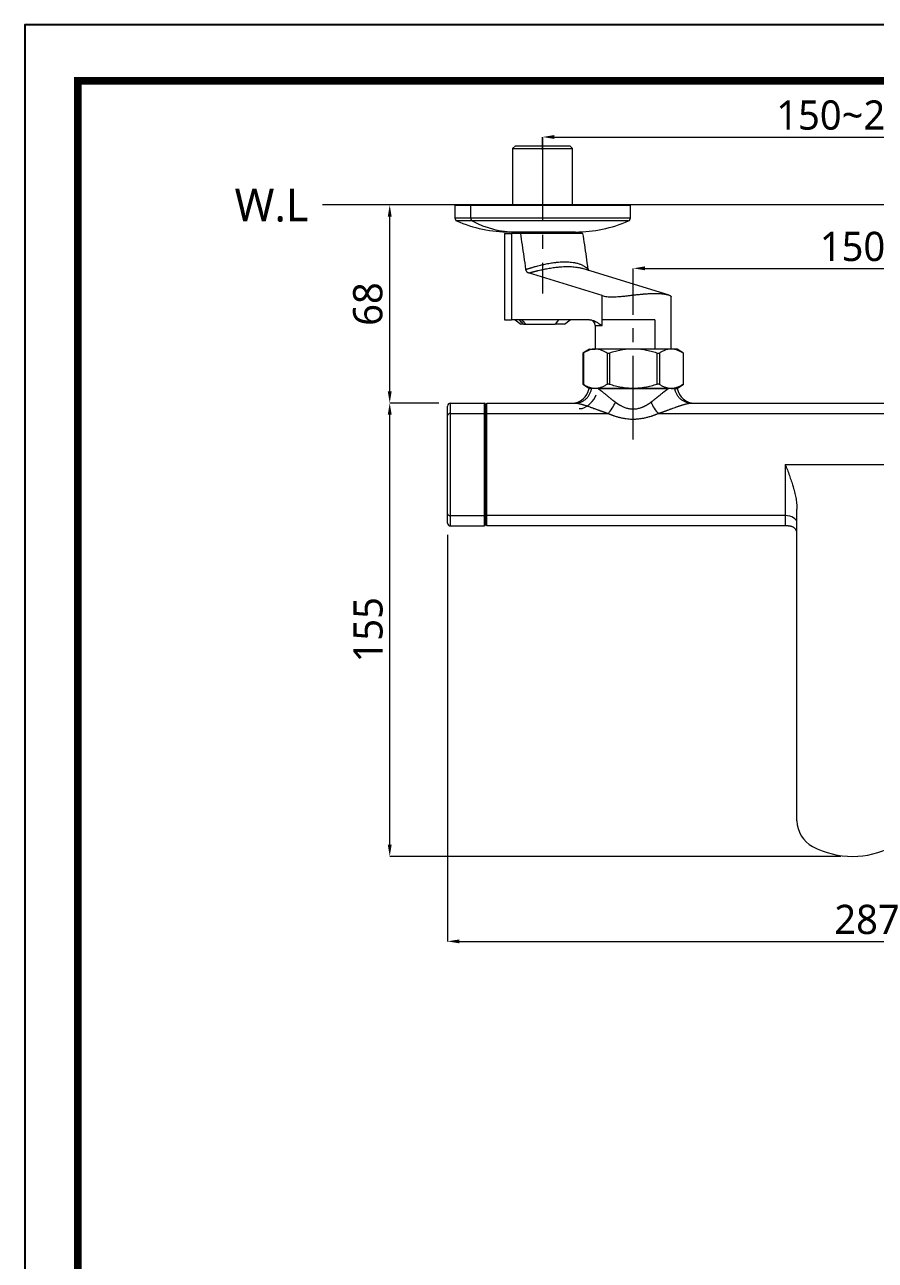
# Model space of a CAD drawing. Extents: x 1155 to 2284, y 0 to 827.
# Drawn here: x 1155.4 to 1446.3, y 404.3 to 826.8 of the extents above; entities that cross this region are included whole.
import ezdxf

# ---------------------------------------------------------------- set-up
doc = ezdxf.new("R2010")
doc.units = 0
doc.header["$LTSCALE"] = 3
doc.header["$MEASUREMENT"] = 0
doc.header["$PDMODE"] = 3
doc.header["$PDSIZE"] = -10
doc.linetypes.add('CENTER2', pattern=[28.575, 19.05, -3.175, 3.175, -3.175])
doc.layers.get('0').update_dxf_attribs({"linetype": 'CONTINUOUS'})
doc.layers.get('DEFPOINTS').update_dxf_attribs({"linetype": 'CONTINUOUS'})
doc.layers.add('1', color=7, linetype='CONTINUOUS')
doc.layers.add('Cneter', color=1, linetype='CENTER2', lineweight=13)
doc.layers.add('치수선', color=7, linetype='CONTINUOUS', lineweight=20)
doc.styles.add('Daelim Dimension', font='NanumGothic.ttf')
doc.dimstyles.new('DEFAULT', dxfattribs={"dimscale": 2, "dimtxt": 2, "dimasz": 2, "dimexe": 0, "dimexo": 2, "dimgap": 1, "dimtad": 1, "dimdec": 1, "dimzin": 9, "dimdsep": 46, "dimtxsty": 'Daelim Dimension', "dimcen": 0.5, "dimclrd": 252, "dimclre": 252, "dimclrt": 3, "dimadec": 1, "dimazin": 0, "dimtfac": 1, "dimtdec": 1, "dimtix": 1, "dimtmove": 0, "dimatfit": 3, "dimfxl": 1, "dimtolj": 1, "dimtzin": 1, "dimlwd": 9, "dimlwe": 9, "dimarcsym": 0})

# ---------------------------------------------------------------- blocks, each defined once
blk = doc.blocks.new('*D7')
at = {"color": 5, "lineweight": 9, "ltscale": 0.5, "transparency": 16777216}
for p, q in [((1299.99, 652.42), (1299.99, 513.38)), ((1586.89, 600.14), (1586.89, 513.38)), ((1303.99, 513.38), (1582.89, 513.38))]:
    blk.add_line(p, q, dxfattribs=at)
at = {"color": 5, "ltscale": 0.5, "transparency": 16777216}
for points in [[(1303.99, 514.04), (1303.99, 512.71), (1299.99, 513.38)], [(1582.89, 514.04), (1582.89, 512.71), (1586.89, 513.38)]]:
    blk.add_solid(points, dxfattribs=at)
at = {"layer": 'DEFPOINTS', "color": 0, "ltscale": 0.5, "transparency": 16777216}
for p in [(1299.99, 656.42), (1586.89, 604.14), (1586.89, 513.38)]:
    blk.add_point(p, dxfattribs=at)
at = {"color": 7, "ltscale": 0.5, "transparency": 16777216, "insert": (1443.44, 520.82), "char_height": 10, "attachment_point": 5, "style": 'Daelim Dimension'}
blk.add_mtext('\\A1;287', dxfattribs=at)
blk = doc.blocks.new('*D8')
at = {"color": 5, "lineweight": 9, "ltscale": 0.5, "transparency": 16777216}
for p, q in [((1296.99, 697.42), (1280.23, 697.42)), ((1280.23, 546.42), (1280.23, 693.42)), ((1434.49, 542.42), (1280.23, 542.42))]:
    blk.add_line(p, q, dxfattribs=at)
at = {"color": 5, "ltscale": 0.5, "transparency": 16777216}
for points in [[(1279.57, 693.42), (1280.9, 693.42), (1280.23, 697.42)], [(1279.57, 546.42), (1280.9, 546.42), (1280.23, 542.42)]]:
    blk.add_solid(points, dxfattribs=at)
at = {"layer": 'DEFPOINTS', "color": 0, "ltscale": 0.5, "transparency": 16777216}
for p in [(1280.23, 697.42), (1300.99, 697.42), (1438.49, 542.42)]:
    blk.add_point(p, dxfattribs=at)
at = {"color": 7, "ltscale": 0.5, "transparency": 16777216, "insert": (1272.85, 619.92), "char_height": 10, "attachment_point": 5, "rotation": 90, "style": 'Daelim Dimension'}
blk.add_mtext('\\A1;155', dxfattribs=at)
blk = doc.blocks.new('*D9')
at = {"color": 5, "lineweight": 9, "ltscale": 0.5, "transparency": 16777216}
for p, q in [((1296.99, 765.18), (1280.23, 765.18)), ((1280.23, 701.42), (1280.23, 761.18)), ((1296.99, 697.42), (1280.23, 697.42))]:
    blk.add_line(p, q, dxfattribs=at)
at = {"color": 5, "ltscale": 0.5, "transparency": 16777216}
for points in [[(1279.57, 761.18), (1280.9, 761.18), (1280.23, 765.18)], [(1279.57, 701.42), (1280.9, 701.42), (1280.23, 697.42)]]:
    blk.add_solid(points, dxfattribs=at)
at = {"layer": 'DEFPOINTS', "color": 0, "ltscale": 0.5, "transparency": 16777216}
for p in [(1280.23, 765.18), (1300.99, 765.18), (1300.99, 697.42)]:
    blk.add_point(p, dxfattribs=at)
at = {"color": 7, "ltscale": 0.5, "transparency": 16777216, "insert": (1272.79, 731.3), "char_height": 10, "attachment_point": 5, "rotation": 90, "style": 'Daelim Dimension'}
blk.add_mtext('\\A1;68', dxfattribs=at)
blk = doc.blocks.new('*D10')
at = {"color": 5, "lineweight": 9, "ltscale": 0.5, "transparency": 16777216}
for p, q in [((1332.52, 784.07), (1332.52, 788.4)), ((1336.52, 788.4), (1540.46, 788.4)), ((1544.46, 784.13), (1544.46, 788.4))]:
    blk.add_line(p, q, dxfattribs=at)
at = {"color": 5, "ltscale": 0.5, "transparency": 16777216}
for points in [[(1336.52, 789.07), (1336.52, 787.74), (1332.52, 788.4)], [(1540.46, 789.07), (1540.46, 787.74), (1544.46, 788.4)]]:
    blk.add_solid(points, dxfattribs=at)
at = {"layer": 'DEFPOINTS', "color": 0, "ltscale": 0.5, "transparency": 16777216}
for p in [(1544.46, 788.4), (1332.52, 780.07), (1544.46, 780.13)]:
    blk.add_point(p, dxfattribs=at)
at = {"color": 7, "ltscale": 0.5, "transparency": 16777216, "insert": (1438.49, 795.85), "char_height": 10, "attachment_point": 5, "style": 'Daelim Dimension'}
blk.add_mtext('\\A1;150~240', dxfattribs=at)
blk = doc.blocks.new('*D11')
at = {"color": 5, "lineweight": 9, "ltscale": 0.5, "transparency": 16777216}
for p, q in [((1363.49, 727.63), (1363.49, 743.5)), ((1367.49, 743.5), (1509.49, 743.5)), ((1513.49, 727.63), (1513.49, 743.5))]:
    blk.add_line(p, q, dxfattribs=at)
at = {"color": 5, "ltscale": 0.5, "transparency": 16777216}
for points in [[(1367.49, 744.17), (1367.49, 742.84), (1363.49, 743.5)], [(1509.49, 744.17), (1509.49, 742.84), (1513.49, 743.5)]]:
    blk.add_solid(points, dxfattribs=at)
at = {"layer": 'DEFPOINTS', "color": 0, "ltscale": 0.5, "transparency": 16777216}
for p in [(1513.49, 743.5), (1363.49, 723.63), (1513.49, 723.63)]:
    blk.add_point(p, dxfattribs=at)
at = {"color": 7, "ltscale": 0.5, "transparency": 16777216, "insert": (1438.49, 750.93), "char_height": 10, "attachment_point": 5, "style": 'Daelim Dimension'}
blk.add_mtext('\\A1;150', dxfattribs=at)

msp = doc.modelspace()

# ---------------------------------------------------------------- linework, layer by layer
at = {"ltscale": 0.5}
msp.add_lwpolyline([(1155.42, 0), (2283.82, 0), (2283.82, 826.8), (1155.42, 826.8)], close=True, dxfattribs=at)
at = {"color": 5, "linetype": 'ByBlock', "lineweight": 200, "const_width": 2.6}
msp.add_lwpolyline([(1173.56, 35.4), (2265.56, 35.4), (2265.56, 807.6), (1173.56, 807.6)], close=True, dxfattribs=at)
at = {"layer": '1', "color": 7, "linetype": 'Continuous', "lineweight": 18}
for p, q in [((1323.27, 785.42), (1322.27, 784.42)), ((1322.27, 784.42), (1342.77, 784.42)), ((1322.27, 784.42), (1322.27, 765.02)), ((1323.27, 785.42), (1341.77, 785.42)), ((1342.77, 784.42), (1341.77, 785.42)), ((1342.77, 765.02), (1342.77, 784.42)), ((1307.94, 765.02), (1302.52, 765.02)), ((1302.52, 765.02), (1302.52, 760.67)), ((1362.52, 765.02), (1307.94, 765.02)), ((1362.52, 760.67), (1362.52, 765.02)), ((1319.52, 755.42), (1321.87, 755.42)), ((1319.52, 755.42), (1319.52, 725.92)), ((1323.32, 755.92), (1321.29, 755.92)), ((1325.02, 755.42), (1321.87, 755.42)), ((1322.27, 755.92), (1322.27, 755.42)), ((1343.74, 755.92), (1323.32, 755.92)), ((1346.32, 755.42), (1325.02, 755.42)), ((1342.77, 755.42), (1342.77, 755.92)), ((1352.84, 734.17), (1327.67, 741.91)), ((1375.47, 734.44), (1346.11, 743.47)), ((1376.49, 715.92), (1376.49, 733.91)), ((1319.52, 725.92), (1321.87, 725.92)), ((1348.55, 725.92), (1321.87, 725.92)), ((1323.14, 725.92), (1325.02, 724.42)), ((1325.97, 724.42), (1325.02, 724.42)), ((1325.97, 724.42), (1326.83, 724.42)), ((1326.83, 724.42), (1336.82, 724.42)), ((1340.02, 724.42), (1336.82, 724.42)), ((1340.02, 724.42), (1341.89, 725.92)), ((1350.49, 723.92), (1350.49, 715.92)), ((1348.49, 715.92), (1346.32, 714.45)), ((1346.32, 714.45), (1346.32, 703.89)), ((1348.49, 715.92), (1350.5, 715.92)), ((1363.49, 715.92), (1350.5, 715.92)), ((1376.48, 715.92), (1363.49, 715.92)), ((1378.49, 715.92), (1376.48, 715.92)), ((1380.65, 714.45), (1378.49, 715.92)), ((1380.65, 703.89), (1380.65, 714.45)), ((1346.32, 703.89), (1348.49, 702.42)), ((1349.26, 702.42), (1348.4, 702.42)), ((1350.5, 702.42), (1349.26, 702.42)), ((1363.49, 702.42), (1350.5, 702.42)), ((1351.46, 702.42), (1375.52, 702.42)), ((1376.48, 702.42), (1363.49, 702.42)), ((1376.48, 702.42), (1377.72, 702.42)), ((1377.72, 702.42), (1378.57, 702.42)), ((1378.49, 702.42), (1380.65, 703.89)), ((1300.99, 697.42), (1312.49, 697.42)), ((1313.49, 693.87), (1313.49, 697.42)), ((1313.49, 697.42), (1343.68, 697.42)), ((1383.3, 697.42), (1493.68, 697.42)), ((1299.99, 693.23), (1299.99, 696.42)), ((1299.99, 659.61), (1299.99, 693.23)), ((1312.99, 696.92), (1312.99, 693.55)), ((1313.49, 696.17), (1312.99, 696.17)), ((1312.99, 693.55), (1312.99, 659.29)), ((1313.49, 658.97), (1313.49, 693.87)), ((1345.02, 695.62), (1346.07, 695.62)), ((1299.99, 656.42), (1299.99, 659.61)), ((1312.99, 659.29), (1312.99, 655.92)), ((1419.49, 554.65), (1419.49, 661.18)), ((1300.99, 655.42), (1312.49, 655.42)), ((1312.99, 656.67), (1313.49, 656.67)), ((1313.49, 655.42), (1313.49, 658.97)), ((1415.49, 655.42), (1313.49, 655.42))]:
    msp.add_line(p, q, dxfattribs=at)
at = {"layer": '1', "color": 7, "linetype": 'Continuous', "lineweight": 13}
for p, q in [((1307.94, 760.67), (1307.94, 765.02)), ((1307.94, 760.67), (1302.52, 760.67)), ((1362.52, 760.67), (1307.94, 760.67)), ((1308.43, 759.76), (1303.11, 759.76)), ((1361.92, 759.76), (1308.43, 759.76)), ((1321.87, 755.42), (1321.87, 725.92)), ((1338.39, 755.92), (1338.39, 755.42)), ((1352.84, 725.92), (1352.84, 734.17)), ((1337.89, 725.92), (1336.82, 724.42)), ((1350.49, 723.92), (1352.84, 723.92)), ((1370.94, 725.92), (1352.84, 725.92)), ((1352.84, 723.92), (1352.84, 725.92)), ((1370.94, 725.92), (1370.94, 715.92)), ((1346.46, 714.53), (1346.46, 703.81)), ((1354.54, 714.53), (1354.54, 703.81)), ((1355.41, 714.53), (1355.41, 703.81)), ((1371.57, 714.53), (1371.57, 703.81)), ((1372.44, 714.53), (1372.44, 703.81)), ((1380.52, 714.53), (1380.52, 703.81)), ((1300.99, 693.87), (1300.99, 697.42)), ((1312.49, 697.42), (1312.49, 693.87)), ((1300.99, 693.87), (1312.49, 693.87)), ((1300.99, 658.97), (1300.99, 693.87)), ((1312.49, 693.87), (1312.49, 658.97)), ((1313.49, 693.87), (1354.99, 693.87)), ((1371.99, 693.87), (1504.99, 693.87)), ((1313.49, 676.42), (1312.99, 676.42)), ((1415.49, 676.42), (1415.49, 658.97)), ((1415.49, 676.42), (1461.49, 676.42)), ((1300.99, 655.42), (1300.99, 658.97)), ((1300.99, 658.97), (1312.49, 658.97)), ((1312.49, 658.97), (1312.49, 655.42)), ((1415.49, 658.97), (1313.49, 658.97)), ((1415.49, 658.97), (1415.49, 655.42))]:
    msp.add_line(p, q, dxfattribs=at)
at = {"layer": '1', "color": 7, "linetype": 'Continuous', "lineweight": 18}
for centre, radius, start, end in [((1303.52, 760.67), 1, 180, 246.1686), ((1361.52, 760.67), 1, 293.8314, 0), ((1321.29, 800.92), 45, 246.1686, 270), ((1343.74, 800.92), 45, 270, 293.8314), ((1348.49, 723.92), 2, 0, 90), ((1342.49, 703.42), 6, 270, 350.4059), ((1384.49, 703.42), 6, 189.5941, 270), ((1300.99, 696.42), 1, 90, 180), ((1312.49, 696.92), 0.5, 0, 90), ((1300.99, 656.42), 1, 180, 270), ((1312.49, 655.92), 0.5, 270, 0), ((1429.49, 554.65), 10, 180, 242.1819), ((1438.49, 571.71), 29.29, 242.1819, 297.8181)]:
    msp.add_arc(centre, radius, start, end, dxfattribs=at)
at = {"layer": '1', "color": 7, "linetype": 'Continuous', "lineweight": 13}
for centre, major_axis, ratio, start_param, end_param in [((1308.76, 760.67), (0, 1), 0.819152, 1.570796, 2.725657), ((1323.32, 800.92), (0, -45), 0.819152, 5.867249, 6.283185), ((1354.99, 697.74), (2.79, 5.31), 0.365084, 4.104219, 4.901549), ((1371.99, 697.74), (-2.79, 5.31), 0.365084, 1.381636, 2.178966), ((1300.99, 693.23), (-1, 0), 0.645161, 4.712389, 6.283185), ((1312.49, 693.55), (0.5, 0), 0.645161, 0, 1.570796), ((1300.99, 659.61), (-1, 0), 0.645161, 0, 1.570796), ((1312.49, 659.29), (0.5, 0), 0.645161, 4.712389, 6.283185), ((1415.49, 656.39), (4, 0), 0.645161, 0, 1.570796)]:
    msp.add_ellipse(centre, major_axis=major_axis, ratio=ratio, start_param=start_param, end_param=end_param, dxfattribs=at)
at = {"layer": '1', "color": 7, "linetype": 'Continuous', "lineweight": 18}
msp.add_ellipse((1343.68, 703.42), major_axis=(0, -8.2), ratio=0.943194, start_param=0.31363, end_param=1.1699, dxfattribs=at)
for points, degree in [([(1326.8, 743.16), (1326.6, 744.64), (1326.2, 747.51), (1325.61, 751.59), (1325.22, 754.17), (1325.02, 755.42)], 3), ([(1348.1, 743.16), (1347.9, 744.64), (1347.5, 747.51), (1346.91, 751.59), (1346.51, 754.17), (1346.32, 755.42)], 3), ([(1325.97, 724.42), (1325.81, 724.58), (1325.47, 724.9), (1324.96, 725.4), (1324.61, 725.75), (1324.43, 725.92)], 3), ([(1325.29, 725.92), (1325.47, 725.75), (1325.82, 725.4), (1326.33, 724.9), (1326.67, 724.58), (1326.83, 724.42)], 3), ([(1344.71, 697.53), (1344.39, 697.39)], 1), ([(1382.61, 697.37), (1382.27, 697.53)], 1), ([(1416.09, 655.42), (1415.89, 655.42), (1415.69, 655.42), (1415.49, 655.42)], 3)]:
    msp.add_open_spline(points, degree=degree, dxfattribs=at)
at = {"layer": '1', "color": 7, "linetype": 'Continuous', "lineweight": 13}
for points, knots in [([(1326.8, 743.16), (1326.83, 743.17), (1326.87, 743.19), (1326.95, 743.21), (1327.02, 743.23), (1327.09, 743.25), (1327.16, 743.27), (1327.23, 743.3), (1327.3, 743.32), (1327.37, 743.34), (1327.43, 743.36), (1327.5, 743.38), (1327.57, 743.4), (1327.64, 743.42), (1327.7, 743.44), (1327.77, 743.46), (1327.83, 743.48), (1327.9, 743.5), (1327.96, 743.52), (1328.03, 743.54), (1328.09, 743.56), (1328.15, 743.58), (1328.22, 743.6), (1328.28, 743.62), (1328.34, 743.64), (1328.52, 743.69), (1328.83, 743.78), (1329.25, 743.9), (1329.66, 744.02), (1330.21, 744.17), (1330.91, 744.36), (1331.75, 744.58), (1332.56, 744.77), (1333.67, 745.02), (1335.07, 745.29), (1336.59, 745.51), (1337.9, 745.65), (1339.02, 745.73), (1339.86, 745.74), (1340.67, 745.74), (1341.47, 745.71), (1342.46, 745.61), (1343.27, 745.49), (1343.93, 745.35), (1344.47, 745.22), (1344.98, 745.06), (1345.45, 744.89), (1345.9, 744.71), (1346.31, 744.51), (1346.71, 744.3), (1346.97, 744.13), (1347.12, 744.03), (1347.16, 744), (1347.21, 743.97), (1347.25, 743.93), (1347.3, 743.9), (1347.34, 743.87), (1347.39, 743.83), (1347.43, 743.8), (1347.48, 743.76), (1347.52, 743.73), (1347.56, 743.69), (1347.61, 743.65), (1347.65, 743.62), (1347.69, 743.58), (1347.74, 743.54), (1347.78, 743.5), (1347.82, 743.46), (1347.86, 743.42), (1347.9, 743.38), (1347.94, 743.34), (1347.98, 743.29), (1348.02, 743.25), (1348.06, 743.21), (1348.09, 743.18), (1348.1, 743.16)], [0, 0, 0, 0, 0.002637, 0.005256, 0.007856, 0.010438, 0.013002, 0.015547, 0.018074, 0.020583, 0.023074, 0.025546, 0.028, 0.030436, 0.032853, 0.035253, 0.037634, 0.039997, 0.042342, 0.044668, 0.046977, 0.049267, 0.05154, 0.053794, 0.05603, 0.058247, 0.07391, 0.089154, 0.103981, 0.118393, 0.149723, 0.180105, 0.209555, 0.23809, 0.302484, 0.364794, 0.410198, 0.455232, 0.499981, 0.514553, 0.560086, 0.606017, 0.652438, 0.681335, 0.710733, 0.740651, 0.77111, 0.799562, 0.828987, 0.8594, 0.890816, 0.894794, 0.898821, 0.902897, 0.907023, 0.911198, 0.915423, 0.919698, 0.924021, 0.928395, 0.932818, 0.937292, 0.941815, 0.946387, 0.95101, 0.955683, 0.960406, 0.965179, 0.970002, 0.974876, 0.9798, 0.984774, 0.989799, 0.994874, 1, 1, 1, 1]), ([(1327.67, 741.91), (1327.69, 741.91), (1327.74, 741.92), (1327.81, 741.94), (1327.88, 741.96), (1327.95, 741.98), (1328.02, 742), (1328.09, 742.02), (1328.15, 742.04), (1328.22, 742.05), (1328.29, 742.07), (1328.36, 742.09), (1328.43, 742.11), (1328.49, 742.12), (1328.56, 742.14), (1328.63, 742.16), (1328.69, 742.18), (1328.76, 742.19), (1328.82, 742.21), (1328.89, 742.23), (1328.95, 742.25), (1329.02, 742.26), (1329.08, 742.28), (1329.15, 742.29), (1329.21, 742.31), (1329.27, 742.33), (1329.34, 742.34), (1329.4, 742.36), (1329.46, 742.38), (1329.53, 742.39), (1329.59, 742.41), (1329.65, 742.42), (1329.71, 742.44), (1329.77, 742.45), (1329.83, 742.47), (1329.89, 742.48), (1329.95, 742.5), (1330.01, 742.51), (1330.07, 742.53), (1330.13, 742.54), (1330.19, 742.56), (1330.25, 742.57), (1330.3, 742.58), (1330.36, 742.6), (1330.42, 742.61), (1330.48, 742.63), (1330.53, 742.64), (1330.59, 742.65), (1330.65, 742.67), (1330.7, 742.68), (1330.76, 742.69), (1330.81, 742.71), (1330.87, 742.72), (1330.92, 742.73), (1331.25, 742.81), (1331.85, 742.95), (1332.69, 743.13), (1333.5, 743.29), (1334.33, 743.45), (1335.21, 743.6), (1336.12, 743.74), (1337, 743.86), (1337.99, 743.97), (1339.07, 744.06), (1340.23, 744.12), (1341.33, 744.13), (1342.36, 744.09), (1343.34, 744.01), (1344.15, 743.91), (1344.81, 743.79), (1345.31, 743.69), (1345.62, 743.61), (1345.77, 743.57)], [0, 0, 0, 0, 0.003483, 0.00695, 0.010401, 0.013836, 0.017254, 0.020657, 0.024043, 0.027413, 0.030766, 0.034104, 0.037425, 0.04073, 0.04402, 0.047293, 0.050549, 0.05379, 0.057015, 0.060223, 0.063415, 0.066591, 0.069752, 0.072896, 0.076023, 0.079135, 0.082231, 0.085311, 0.088374, 0.091422, 0.094453, 0.097468, 0.100468, 0.103451, 0.106418, 0.109369, 0.112305, 0.115224, 0.118127, 0.121014, 0.123885, 0.12674, 0.129579, 0.132402, 0.135209, 0.138, 0.140775, 0.143534, 0.146277, 0.149004, 0.151715, 0.15441, 0.157089, 0.159752, 0.162399, 0.205927, 0.247419, 0.286884, 0.324328, 0.371787, 0.418014, 0.463015, 0.506795, 0.571338, 0.635386, 0.698954, 0.760382, 0.822814, 0.886262, 0.924918, 0.964536, 1, 1, 1, 1]), ([(1344.69, 697.52), (1345.01, 697.58), (1345.32, 697.67), (1345.94, 697.91), (1346.24, 698.06), (1346.81, 698.41), (1347.08, 698.61), (1347.59, 699.06), (1347.82, 699.31), (1348.24, 699.85), (1348.43, 700.14), (1348.76, 700.75), (1348.9, 701.07), (1349.12, 701.73), (1349.21, 702.07), (1349.26, 702.42)], [0, 0, 0, 0, 0.139924, 0.139924, 0.28327, 0.28327, 0.426616, 0.426616, 0.569962, 0.569962, 0.713308, 0.713308, 0.856654, 0.856654, 1, 1, 1, 1]), ([(1351.46, 702.42), (1351.47, 702.41), (1351.49, 702.4), (1351.52, 702.38), (1351.54, 702.36), (1351.57, 702.34), (1351.6, 702.32), (1351.63, 702.3), (1351.66, 702.28), (1351.69, 702.26), (1351.72, 702.23), (1351.75, 702.21), (1351.78, 702.19), (1351.81, 702.17), (1351.84, 702.15), (1351.87, 702.12), (1351.9, 702.1), (1351.94, 702.08), (1351.97, 702.05), (1352, 702.03), (1352.03, 702.01), (1352.06, 701.98), (1352.09, 701.96), (1352.13, 701.93), (1352.16, 701.91), (1352.19, 701.89), (1352.22, 701.86), (1352.26, 701.84), (1352.29, 701.81), (1352.32, 701.78), (1352.36, 701.76), (1352.39, 701.73), (1352.43, 701.71), (1352.46, 701.68), (1352.5, 701.65), (1352.53, 701.63), (1352.56, 701.6), (1352.6, 701.57), (1352.64, 701.54), (1352.67, 701.52), (1352.71, 701.49), (1352.83, 701.39), (1353.06, 701.21), (1353.39, 700.95), (1353.74, 700.66), (1354.09, 700.38), (1354.44, 700.09), (1354.79, 699.8), (1355.19, 699.48), (1355.5, 699.22), (1355.74, 699.03), (1355.92, 698.89), (1356.17, 698.7), (1356.4, 698.51), (1356.6, 698.36), (1356.73, 698.26), (1356.86, 698.16), (1356.98, 698.06), (1357.1, 697.98), (1357.21, 697.89), (1357.31, 697.82), (1357.38, 697.77), (1357.41, 697.74)], [0, 0, 0, 0, 0.005694, 0.011407, 0.01714, 0.022893, 0.028667, 0.03446, 0.040273, 0.046106, 0.05196, 0.057834, 0.063728, 0.069642, 0.075577, 0.081532, 0.087508, 0.093504, 0.099521, 0.105558, 0.111616, 0.117694, 0.123794, 0.129914, 0.136055, 0.142216, 0.148399, 0.154603, 0.160827, 0.167073, 0.173339, 0.179627, 0.185936, 0.192266, 0.198617, 0.20499, 0.211383, 0.217799, 0.224235, 0.230693, 0.237172, 0.243673, 0.299363, 0.357619, 0.418457, 0.481892, 0.535093, 0.593671, 0.65763, 0.726973, 0.743709, 0.771113, 0.809185, 0.857926, 0.879122, 0.899337, 0.91857, 0.93682, 0.954088, 0.970374, 0.985678, 1, 1, 1, 1]), ([(1369.56, 697.74), (1369.58, 697.76), (1369.62, 697.79), (1369.68, 697.83), (1369.74, 697.87), (1369.8, 697.92), (1369.86, 697.97), (1369.93, 698.02), (1370, 698.07), (1370.06, 698.12), (1370.13, 698.17), (1370.21, 698.23), (1370.28, 698.28), (1370.4, 698.37), (1370.55, 698.49), (1370.74, 698.64), (1370.94, 698.8), (1371.11, 698.94), (1371.28, 699.07), (1371.43, 699.19), (1371.57, 699.3), (1371.71, 699.42), (1371.85, 699.53), (1371.98, 699.63), (1372.11, 699.74), (1372.23, 699.84), (1372.35, 699.94), (1372.46, 700.03), (1372.67, 700.2), (1372.96, 700.44), (1373.33, 700.73), (1373.67, 701.01), (1373.91, 701.21), (1374.07, 701.33), (1374.15, 701.39), (1374.22, 701.45), (1374.3, 701.51), (1374.38, 701.57), (1374.45, 701.63), (1374.52, 701.68), (1374.6, 701.74), (1374.67, 701.8), (1374.74, 701.85), (1374.81, 701.9), (1374.88, 701.95), (1374.94, 702.01), (1375.01, 702.06), (1375.08, 702.1), (1375.14, 702.15), (1375.21, 702.2), (1375.27, 702.25), (1375.33, 702.29), (1375.4, 702.33), (1375.46, 702.38), (1375.5, 702.41), (1375.52, 702.42)], [0, 0, 0, 0, 0.008252, 0.016792, 0.02562, 0.034736, 0.04414, 0.053832, 0.063811, 0.074079, 0.084634, 0.095478, 0.106609, 0.118028, 0.147531, 0.177042, 0.206562, 0.236089, 0.26006, 0.283482, 0.306353, 0.328675, 0.350448, 0.37167, 0.392344, 0.412468, 0.432043, 0.451069, 0.469546, 0.534719, 0.59695, 0.656254, 0.712644, 0.72671, 0.740677, 0.754547, 0.76832, 0.781995, 0.795574, 0.809057, 0.822443, 0.835734, 0.84893, 0.862031, 0.875038, 0.88795, 0.900769, 0.913495, 0.926127, 0.938668, 0.951116, 0.963473, 0.975739, 0.987915, 1, 1, 1, 1]), ([(1382.28, 697.52), (1382.16, 697.54), (1382.04, 697.57), (1381.76, 697.64), (1381.61, 697.69), (1381.3, 697.8), (1381.14, 697.87), (1380.84, 698.01), (1380.69, 698.09), (1380.39, 698.27), (1380.24, 698.36), (1379.96, 698.57), (1379.82, 698.68), (1379.56, 698.91), (1379.43, 699.03), (1379.18, 699.29), (1379.07, 699.43), (1378.85, 699.71), (1378.74, 699.85), (1378.55, 700.15), (1378.45, 700.31), (1378.29, 700.62), (1378.21, 700.78), (1378.07, 701.1), (1378.01, 701.27), (1377.9, 701.6), (1377.85, 701.76), (1377.77, 702.09), (1377.74, 702.26), (1377.72, 702.42)], [0, 0, 0, 0, 0.056809, 0.056809, 0.129362, 0.129362, 0.201915, 0.201915, 0.274469, 0.274469, 0.347022, 0.347022, 0.419575, 0.419575, 0.492128, 0.492128, 0.564681, 0.564681, 0.637234, 0.637234, 0.709787, 0.709787, 0.782341, 0.782341, 0.854894, 0.854894, 0.927447, 0.927447, 1, 1, 1, 1]), ([(1344.28, 697.38), (1344.29, 697.37), (1344.3, 697.37), (1344.33, 697.37), (1344.36, 697.37), (1344.39, 697.36), (1344.42, 697.36), (1344.45, 697.35), (1344.48, 697.35), (1344.51, 697.34), (1344.54, 697.34), (1344.57, 697.33), (1344.61, 697.32), (1344.64, 697.32), (1344.67, 697.31), (1344.7, 697.31), (1344.74, 697.3), (1344.77, 697.29), (1344.89, 697.27), (1345.09, 697.23), (1345.39, 697.15), (1345.72, 697.07), (1346.05, 696.98), (1346.37, 696.88), (1346.67, 696.79), (1347.01, 696.68), (1347.44, 696.54), (1347.99, 696.35), (1348.49, 696.18), (1348.94, 696.02), (1349.39, 695.86), (1349.92, 695.67), (1350.43, 695.48), (1350.81, 695.34), (1351.17, 695.21), (1351.47, 695.1), (1351.72, 695.01), (1351.92, 694.94), (1352.12, 694.87), (1352.32, 694.8), (1352.51, 694.73), (1352.71, 694.66), (1352.9, 694.59), (1353.09, 694.52), (1353.27, 694.46), (1353.46, 694.39), (1353.64, 694.33), (1353.82, 694.27), (1353.99, 694.21), (1354.16, 694.15), (1354.33, 694.09), (1354.5, 694.03), (1354.66, 693.98), (1354.83, 693.92), (1354.93, 693.89), (1354.99, 693.87)], [0, 0, 0, 0, 0.001816, 0.005619, 0.00944, 0.013278, 0.017135, 0.021009, 0.024901, 0.028811, 0.032739, 0.036684, 0.040648, 0.04463, 0.04863, 0.052648, 0.056684, 0.060739, 0.064811, 0.097242, 0.13155, 0.167762, 0.205906, 0.234812, 0.265925, 0.299274, 0.334885, 0.390562, 0.457378, 0.473964, 0.515182, 0.581414, 0.616513, 0.649625, 0.680723, 0.709785, 0.727349, 0.744667, 0.761735, 0.778554, 0.795121, 0.811437, 0.827499, 0.843307, 0.858858, 0.874152, 0.889187, 0.903962, 0.918475, 0.932727, 0.946715, 0.960437, 0.973893, 0.987081, 1, 1, 1, 1]), ([(1357.41, 697.74), (1357.43, 697.73), (1357.46, 697.71), (1357.51, 697.67), (1357.56, 697.63), (1357.61, 697.6), (1357.66, 697.56), (1357.71, 697.53), (1357.76, 697.49), (1357.81, 697.46), (1357.86, 697.43), (1357.91, 697.39), (1357.96, 697.36), (1358.01, 697.33), (1358.06, 697.29), (1358.1, 697.26), (1358.15, 697.23), (1358.2, 697.2), (1358.25, 697.17), (1358.3, 697.14), (1358.35, 697.1), (1358.39, 697.07), (1358.44, 697.04), (1358.49, 697.01), (1358.54, 696.98), (1358.59, 696.95), (1358.63, 696.93), (1358.68, 696.9), (1358.73, 696.87), (1358.78, 696.84), (1358.82, 696.81), (1358.87, 696.79), (1359.02, 696.7), (1359.28, 696.55), (1359.65, 696.37), (1360.01, 696.2), (1360.44, 696.01), (1360.95, 695.83), (1361.52, 695.66), (1362.09, 695.53), (1362.66, 695.45), (1363.23, 695.41), (1363.82, 695.41), (1364.43, 695.46), (1365.03, 695.56), (1365.64, 695.71), (1366.13, 695.87), (1366.51, 696.01), (1366.78, 696.12), (1367.06, 696.24), (1367.33, 696.37), (1367.6, 696.51), (1367.82, 696.62), (1367.97, 696.71), (1368.06, 696.76), (1368.15, 696.81), (1368.24, 696.87), (1368.33, 696.92), (1368.43, 696.98), (1368.52, 697.03), (1368.61, 697.09), (1368.7, 697.15), (1368.8, 697.21), (1368.89, 697.28), (1368.99, 697.34), (1369.08, 697.4), (1369.18, 697.47), (1369.27, 697.54), (1369.37, 697.6), (1369.47, 697.67), (1369.53, 697.72), (1369.56, 697.74)], [0, 0, 0, 0, 0.004836, 0.009649, 0.014438, 0.019204, 0.023947, 0.028667, 0.033363, 0.038036, 0.042685, 0.047312, 0.051915, 0.056496, 0.061053, 0.065587, 0.070099, 0.074587, 0.079052, 0.083495, 0.087915, 0.092312, 0.096686, 0.101038, 0.105367, 0.109673, 0.113957, 0.118218, 0.122456, 0.126673, 0.130866, 0.135038, 0.139187, 0.171584, 0.202958, 0.233338, 0.262757, 0.308798, 0.353393, 0.396726, 0.438999, 0.48043, 0.524451, 0.569033, 0.614451, 0.660963, 0.708811, 0.730294, 0.752239, 0.774662, 0.797577, 0.820996, 0.844933, 0.852816, 0.860784, 0.868837, 0.876975, 0.885198, 0.893507, 0.901901, 0.910382, 0.91895, 0.927604, 0.936346, 0.945175, 0.954092, 0.963096, 0.972189, 0.981371, 0.990641, 1, 1, 1, 1]), ([(1371.99, 693.87), (1372.02, 693.88), (1372.07, 693.9), (1372.14, 693.92), (1372.22, 693.95), (1372.3, 693.97), (1372.38, 694), (1372.46, 694.03), (1372.54, 694.05), (1372.62, 694.08), (1372.7, 694.11), (1372.78, 694.14), (1372.86, 694.16), (1372.95, 694.19), (1373.03, 694.22), (1373.11, 694.25), (1373.2, 694.28), (1373.28, 694.31), (1373.37, 694.34), (1373.46, 694.37), (1373.54, 694.4), (1373.63, 694.43), (1373.72, 694.46), (1373.81, 694.49), (1373.9, 694.52), (1373.99, 694.56), (1374.08, 694.59), (1374.17, 694.62), (1374.26, 694.65), (1374.35, 694.69), (1374.45, 694.72), (1374.54, 694.75), (1374.63, 694.79), (1374.73, 694.82), (1374.82, 694.85), (1374.92, 694.89), (1375.09, 694.95), (1375.34, 695.04), (1375.68, 695.16), (1376.04, 695.3), (1376.36, 695.41), (1376.71, 695.54), (1377.18, 695.71), (1377.71, 695.9), (1378.22, 696.09), (1378.61, 696.22), (1378.95, 696.34), (1379.3, 696.46), (1379.68, 696.59), (1380.08, 696.72), (1380.43, 696.83), (1380.8, 696.94), (1381.17, 697.04), (1381.54, 697.14), (1381.87, 697.22), (1382.1, 697.27), (1382.24, 697.3), (1382.31, 697.31), (1382.37, 697.33), (1382.44, 697.34), (1382.5, 697.35), (1382.56, 697.36), (1382.61, 697.36), (1382.64, 697.37), (1382.64, 697.37)], [0, 0, 0, 0, 0.00624, 0.01254, 0.018901, 0.025322, 0.031802, 0.038343, 0.044943, 0.051602, 0.058321, 0.065099, 0.071936, 0.078832, 0.085786, 0.0928, 0.099871, 0.107002, 0.11419, 0.121437, 0.128742, 0.136105, 0.143525, 0.151003, 0.158538, 0.166131, 0.173781, 0.181487, 0.189251, 0.197071, 0.204948, 0.212882, 0.220871, 0.228918, 0.23702, 0.245179, 0.253393, 0.280626, 0.309965, 0.341388, 0.374872, 0.39413, 0.435494, 0.498626, 0.539635, 0.575929, 0.607569, 0.634608, 0.677047, 0.716322, 0.752478, 0.785556, 0.828496, 0.868754, 0.906378, 0.941408, 0.949574, 0.957666, 0.965684, 0.973629, 0.981502, 0.989302, 0.997031, 1, 1, 1, 1]), ([(1354.99, 693.87), (1355.01, 693.86), (1355.05, 693.85), (1355.11, 693.82), (1355.18, 693.79), (1355.24, 693.76), (1355.3, 693.74), (1355.36, 693.71), (1355.43, 693.69), (1355.49, 693.66), (1355.55, 693.64), (1355.61, 693.61), (1355.67, 693.59), (1355.74, 693.56), (1355.8, 693.54), (1355.86, 693.51), (1355.92, 693.49), (1355.98, 693.47), (1356.04, 693.44), (1356.1, 693.42), (1356.16, 693.4), (1356.22, 693.37), (1356.28, 693.35), (1356.34, 693.33), (1356.4, 693.31), (1356.46, 693.29), (1356.52, 693.27), (1356.57, 693.25), (1356.63, 693.22), (1356.69, 693.2), (1356.75, 693.18), (1356.81, 693.16), (1356.86, 693.14), (1356.92, 693.12), (1356.98, 693.1), (1357.03, 693.09), (1357.25, 693.01), (1357.61, 692.9), (1358.13, 692.74), (1358.64, 692.6), (1359.14, 692.48), (1359.64, 692.37), (1360.14, 692.27), (1360.64, 692.19), (1361.29, 692.09), (1362.12, 692.01), (1362.9, 691.97), (1363.46, 691.96), (1363.8, 691.96), (1364.19, 691.97), (1364.65, 692), (1365.17, 692.04), (1365.71, 692.1), (1366.25, 692.17), (1366.8, 692.26), (1367.35, 692.37), (1367.9, 692.49), (1368.46, 692.64), (1369.05, 692.8), (1369.48, 692.93), (1369.75, 693.02), (1369.87, 693.06), (1369.99, 693.1), (1370.11, 693.14), (1370.23, 693.18), (1370.35, 693.22), (1370.47, 693.27), (1370.59, 693.31), (1370.71, 693.36), (1370.84, 693.41), (1370.96, 693.45), (1371.09, 693.5), (1371.22, 693.55), (1371.34, 693.6), (1371.47, 693.65), (1371.6, 693.71), (1371.73, 693.76), (1371.86, 693.82), (1371.95, 693.85), (1371.99, 693.87)], [0, 0, 0, 0, 0.004079, 0.00814, 0.012182, 0.016205, 0.020208, 0.024193, 0.028159, 0.032105, 0.036033, 0.039941, 0.04383, 0.047699, 0.05155, 0.05538, 0.059192, 0.062983, 0.066756, 0.070509, 0.074242, 0.077955, 0.081649, 0.085324, 0.088978, 0.092613, 0.096228, 0.099824, 0.103399, 0.106955, 0.110491, 0.114007, 0.117504, 0.12098, 0.124436, 0.127873, 0.13129, 0.163285, 0.194249, 0.224149, 0.252969, 0.282291, 0.311181, 0.339612, 0.367556, 0.423388, 0.479221, 0.49837, 0.517254, 0.535866, 0.564658, 0.594259, 0.624633, 0.655453, 0.686678, 0.718274, 0.749922, 0.783007, 0.817502, 0.853357, 0.860386, 0.867494, 0.874678, 0.88194, 0.889279, 0.896695, 0.904188, 0.911757, 0.919403, 0.927125, 0.934923, 0.942796, 0.950745, 0.958769, 0.966868, 0.975041, 0.983287, 0.991607, 1, 1, 1, 1])]:
    msp.add_open_spline(points, degree=3, knots=knots, dxfattribs=at)
at = {"layer": '1', "color": 7, "linetype": 'Continuous', "lineweight": 18}
for points, knots in [([(1345.77, 743.57), (1345.79, 743.56), (1345.91, 743.53), (1346.03, 743.49), (1346.13, 743.46)], [0, 0, 0, 0, 0.170998, 1, 1, 1, 1]), ([(1327.67, 741.91), (1327.62, 741.92), (1327.57, 741.94), (1327.47, 741.99), (1327.43, 742.02), (1327.36, 742.07), (1327.34, 742.08), (1327.29, 742.12), (1327.27, 742.14), (1327.2, 742.21), (1327.16, 742.26), (1327.08, 742.36), (1327.05, 742.42), (1326.98, 742.55), (1326.95, 742.62), (1326.89, 742.76), (1326.87, 742.84), (1326.84, 742.95), (1326.83, 743), (1326.82, 743.08), (1326.81, 743.12), (1326.8, 743.16)], [0, 0, 0, 0, 0.125, 0.125, 0.25, 0.25, 0.3125, 0.3125, 0.375, 0.375, 0.5, 0.5, 0.625, 0.625, 0.75, 0.75, 0.875, 0.875, 0.9375, 0.9375, 1, 1, 1, 1]), ([(1348.1, 743.16), (1348.11, 743.08), (1348.13, 742.96), (1348.16, 742.85), (1348.17, 742.82)], [0, 0, 0, 0, 0.708403, 1, 1, 1, 1]), ([(1352.84, 734.17), (1353.08, 734.09), (1353.34, 734.03), (1353.89, 733.92), (1354.18, 733.88), (1354.79, 733.81), (1355.12, 733.79), (1355.5, 733.77), (1355.54, 733.77), (1355.62, 733.77), (1355.67, 733.76), (1355.8, 733.76), (1356.06, 733.75), (1356.32, 733.75), (1356.86, 733.76), (1357.23, 733.77), (1357.99, 733.81), (1358.38, 733.84), (1358.88, 733.88), (1358.98, 733.88), (1359.13, 733.9), (1359.18, 733.9), (1359.28, 733.91), (1359.53, 733.93), (1359.79, 733.96), (1360.4, 734.02), (1360.82, 734.06), (1361.65, 734.16), (1362.07, 734.2), (1362.7, 734.28), (1362.92, 734.3), (1363.18, 734.33), (1363.24, 734.34), (1363.35, 734.35), (1363.51, 734.37), (1363.66, 734.39), (1364.2, 734.45), (1364.62, 734.5), (1365.46, 734.59), (1365.87, 734.63), (1366.5, 734.69), (1366.7, 734.71), (1367.01, 734.73), (1367.16, 734.75), (1367.32, 734.76), (1367.42, 734.77), (1367.47, 734.77), (1367.93, 734.81), (1368.33, 734.83), (1369.11, 734.88), (1369.49, 734.89), (1370.23, 734.91), (1370.59, 734.92), (1371.03, 734.92), (1371.16, 734.92), (1371.29, 734.92), (1371.37, 734.92), (1371.41, 734.92), (1371.63, 734.91), (1371.79, 734.91), (1372.28, 734.89), (1372.59, 734.88), (1373.17, 734.83), (1373.45, 734.81), (1373.85, 734.76), (1373.97, 734.74), (1374.16, 734.72), (1374.22, 734.71), (1374.34, 734.69), (1374.4, 734.68), (1374.69, 734.63), (1374.9, 734.59), (1375.28, 734.5), (1375.45, 734.45), (1375.76, 734.35), (1375.89, 734.3), (1376.02, 734.25), (1376.04, 734.24), (1376.06, 734.23), (1376.1, 734.21), (1376.19, 734.17), (1376.25, 734.13), (1376.36, 734.06), (1376.42, 734.02), (1376.48, 733.95), (1376.49, 733.92), (1376.49, 733.89)], [0, 0, 0, 0, 0.038763, 0.038763, 0.077527, 0.077527, 0.11629, 0.11629, 0.121136, 0.121136, 0.125981, 0.125981, 0.135672, 0.155054, 0.155054, 0.193817, 0.193817, 0.232581, 0.232581, 0.242272, 0.242272, 0.247117, 0.247117, 0.251962, 0.271344, 0.271344, 0.310108, 0.310108, 0.348871, 0.348871, 0.368253, 0.368253, 0.373098, 0.373098, 0.377944, 0.387634, 0.387634, 0.426398, 0.426398, 0.465161, 0.465161, 0.484543, 0.484543, 0.494234, 0.499079, 0.499079, 0.503925, 0.503925, 0.542688, 0.542688, 0.581452, 0.581452, 0.620215, 0.620215, 0.629906, 0.634751, 0.634751, 0.639597, 0.639597, 0.658979, 0.658979, 0.697742, 0.697742, 0.736505, 0.736505, 0.755887, 0.755887, 0.765578, 0.765578, 0.775269, 0.775269, 0.814032, 0.814032, 0.852796, 0.852796, 0.891559, 0.891559, 0.896405, 0.896405, 0.90125, 0.910941, 0.930323, 0.930323, 0.969086, 0.969086, 1, 1, 1, 1]), ([(1348.55, 725.92), (1348.64, 725.92), (1348.73, 725.92), (1348.92, 725.9), (1349.01, 725.88), (1349.29, 725.83), (1349.47, 725.78), (1349.84, 725.66), (1350.02, 725.59), (1350.29, 725.47), (1350.38, 725.43), (1350.51, 725.37), (1350.56, 725.34), (1350.65, 725.3), (1350.69, 725.27), (1350.92, 725.16), (1351.09, 725.05), (1351.45, 724.84), (1351.62, 724.73), (1351.97, 724.51), (1352.14, 724.39), (1352.41, 724.22), (1352.54, 724.13), (1352.69, 724.02), (1352.75, 723.98), (1352.8, 723.95), (1352.82, 723.94), (1352.84, 723.92)], [0, 0, 0, 0, 0.0625, 0.0625, 0.125, 0.125, 0.25, 0.25, 0.375, 0.375, 0.4375, 0.4375, 0.46875, 0.46875, 0.5, 0.5, 0.625, 0.625, 0.75, 0.75, 0.875, 0.875, 0.9375, 0.96875, 0.984375, 0.984375, 1, 1, 1, 1]), ([(1346.46, 714.53), (1346.44, 714.52), (1346.42, 714.51), (1346.38, 714.49), (1346.37, 714.48), (1346.35, 714.47), (1346.35, 714.46), (1346.34, 714.46), (1346.33, 714.46), (1346.33, 714.45), (1346.32, 714.45), (1346.32, 714.45), (1346.32, 714.45), (1346.32, 714.45)], [0, 0, 0, 0, 0.249431, 0.249431, 0.498862, 0.498862, 0.623578, 0.623578, 0.748293, 0.748293, 0.997724, 0.997724, 1, 1, 1, 1]), ([(1350.5, 715.92), (1350.15, 715.92), (1349.81, 715.89), (1349.12, 715.76), (1348.79, 715.67), (1348.11, 715.43), (1347.78, 715.28), (1347.11, 714.94), (1346.78, 714.75), (1346.46, 714.53)], [0, 0, 0, 0, 0.25, 0.25, 0.5, 0.5, 0.75, 0.75, 1, 1, 1, 1]), ([(1354.54, 714.53), (1354.21, 714.75), (1353.88, 714.94), (1353.22, 715.28), (1352.88, 715.43), (1352.21, 715.67), (1351.87, 715.76), (1351.19, 715.89), (1350.84, 715.92), (1350.5, 715.92)], [0, 0, 0, 0, 0.25, 0.25, 0.5, 0.5, 0.75, 0.75, 1, 1, 1, 1]), ([(1354.54, 714.53), (1354.56, 714.52), (1354.58, 714.51), (1354.64, 714.49), (1354.66, 714.48), (1354.71, 714.47), (1354.73, 714.46), (1354.76, 714.46), (1354.78, 714.46), (1354.83, 714.45), (1354.87, 714.45), (1354.92, 714.45), (1354.94, 714.45), (1354.98, 714.45), (1355, 714.45), (1355.06, 714.46), (1355.11, 714.46), (1355.17, 714.47), (1355.19, 714.48), (1355.23, 714.49), (1355.26, 714.49), (1355.32, 714.51), (1355.36, 714.52), (1355.41, 714.53)], [0, 0, 0, 0, 0.125, 0.125, 0.25, 0.25, 0.3125, 0.3125, 0.375, 0.375, 0.5, 0.5, 0.5625, 0.5625, 0.625, 0.625, 0.75, 0.75, 0.8125, 0.8125, 0.875, 0.875, 1, 1, 1, 1]), ([(1363.49, 715.92), (1362.79, 715.92), (1362.11, 715.89), (1360.74, 715.76), (1360.06, 715.67), (1358.72, 715.43), (1358.05, 715.28), (1356.72, 714.94), (1356.06, 714.75), (1355.41, 714.53)], [0, 0, 0, 0, 0.25, 0.25, 0.5, 0.5, 0.75, 0.75, 1, 1, 1, 1]), ([(1371.57, 714.53), (1370.91, 714.75), (1370.25, 714.94), (1368.93, 715.28), (1368.26, 715.43), (1366.91, 715.67), (1366.23, 715.76), (1364.87, 715.89), (1364.18, 715.92), (1363.49, 715.92)], [0, 0, 0, 0, 0.25, 0.25, 0.5, 0.5, 0.75, 0.75, 1, 1, 1, 1]), ([(1371.57, 714.53), (1371.61, 714.52), (1371.66, 714.51), (1371.74, 714.49), (1371.78, 714.48), (1371.85, 714.47), (1371.87, 714.46), (1371.91, 714.46), (1371.93, 714.46), (1371.99, 714.45), (1372.03, 714.45), (1372.09, 714.45), (1372.11, 714.45), (1372.15, 714.45), (1372.16, 714.45), (1372.22, 714.46), (1372.25, 714.46), (1372.3, 714.47), (1372.31, 714.48), (1372.34, 714.49), (1372.35, 714.49), (1372.39, 714.51), (1372.42, 714.52), (1372.44, 714.53)], [0, 0, 0, 0, 0.125, 0.125, 0.25, 0.25, 0.3125, 0.3125, 0.375, 0.375, 0.5, 0.5, 0.5625, 0.5625, 0.625, 0.625, 0.75, 0.75, 0.8125, 0.8125, 0.875, 0.875, 1, 1, 1, 1]), ([(1376.48, 715.92), (1376.13, 715.92), (1375.79, 715.89), (1375.11, 715.76), (1374.77, 715.67), (1374.09, 715.43), (1373.76, 715.28), (1373.1, 714.94), (1372.77, 714.75), (1372.44, 714.53)], [0, 0, 0, 0, 0.25, 0.25, 0.5, 0.5, 0.75, 0.75, 1, 1, 1, 1]), ([(1380.52, 714.53), (1380.19, 714.75), (1379.86, 714.94), (1379.2, 715.28), (1378.86, 715.43), (1378.19, 715.67), (1377.85, 715.76), (1377.17, 715.89), (1376.83, 715.92), (1376.48, 715.92)], [0, 0, 0, 0, 0.25, 0.25, 0.5, 0.5, 0.75, 0.75, 1, 1, 1, 1]), ([(1380.52, 714.53), (1380.54, 714.52), (1380.56, 714.51), (1380.59, 714.49), (1380.61, 714.48), (1380.62, 714.47), (1380.63, 714.46), (1380.64, 714.46), (1380.64, 714.46), (1380.65, 714.45), (1380.65, 714.45), (1380.65, 714.45), (1380.65, 714.45), (1380.65, 714.45)], [0, 0, 0, 0, 0.249431, 0.249431, 0.498862, 0.498862, 0.623578, 0.623578, 0.748293, 0.748293, 0.997724, 0.997724, 1, 1, 1, 1]), ([(1346.32, 703.89), (1346.32, 703.89), (1346.32, 703.89), (1346.33, 703.89), (1346.33, 703.89), (1346.34, 703.88), (1346.35, 703.88), (1346.36, 703.87), (1346.37, 703.86), (1346.38, 703.85), (1346.39, 703.85), (1346.42, 703.83), (1346.44, 703.82), (1346.46, 703.81)], [0, 0, 0, 0, 0.123857, 0.123857, 0.24902, 0.24902, 0.499347, 0.499347, 0.62451, 0.62451, 0.749673, 0.749673, 1, 1, 1, 1]), ([(1350.5, 702.42), (1350.15, 702.42), (1349.81, 702.45), (1349.12, 702.58), (1348.79, 702.67), (1348.11, 702.91), (1347.78, 703.06), (1347.11, 703.4), (1346.78, 703.6), (1346.46, 703.81)], [0, 0, 0, 0, 0.25, 0.25, 0.5, 0.5, 0.75, 0.75, 1, 1, 1, 1]), ([(1351.46, 702.42), (1351.23, 702.42), (1351.01, 702.42), (1350.59, 702.42), (1350.4, 702.42), (1350.02, 702.42), (1349.85, 702.42), (1349.53, 702.42), (1349.39, 702.42), (1349.26, 702.42)], [0, 0, 0, 0, 0.25, 0.25, 0.5, 0.5, 0.75, 0.75, 1, 1, 1, 1]), ([(1354.54, 703.81), (1354.21, 703.6), (1353.88, 703.4), (1353.22, 703.06), (1352.88, 702.91), (1352.21, 702.67), (1351.87, 702.58), (1351.19, 702.45), (1350.84, 702.42), (1350.5, 702.42)], [0, 0, 0, 0, 0.25, 0.25, 0.5, 0.5, 0.75, 0.75, 1, 1, 1, 1]), ([(1355.41, 703.81), (1355.36, 703.82), (1355.32, 703.83), (1355.24, 703.85), (1355.19, 703.86), (1355.13, 703.87), (1355.11, 703.88), (1355.07, 703.88), (1355.05, 703.89), (1354.98, 703.89), (1354.94, 703.89), (1354.89, 703.89), (1354.87, 703.89), (1354.83, 703.89), (1354.81, 703.89), (1354.76, 703.88), (1354.73, 703.88), (1354.68, 703.87), (1354.67, 703.86), (1354.64, 703.85), (1354.62, 703.85), (1354.58, 703.83), (1354.56, 703.82), (1354.54, 703.81)], [0, 0, 0, 0, 0.125, 0.125, 0.25, 0.25, 0.3125, 0.3125, 0.375, 0.375, 0.5, 0.5, 0.5625, 0.5625, 0.625, 0.625, 0.75, 0.75, 0.8125, 0.8125, 0.875, 0.875, 1, 1, 1, 1]), ([(1363.49, 702.42), (1362.79, 702.42), (1362.11, 702.45), (1360.74, 702.58), (1360.06, 702.67), (1358.72, 702.91), (1358.05, 703.06), (1356.72, 703.4), (1356.06, 703.6), (1355.41, 703.81)], [0, 0, 0, 0, 0.25, 0.25, 0.5, 0.5, 0.75, 0.75, 1, 1, 1, 1]), ([(1371.57, 703.81), (1370.91, 703.6), (1370.25, 703.4), (1368.93, 703.06), (1368.26, 702.91), (1366.91, 702.67), (1366.23, 702.58), (1364.87, 702.45), (1364.18, 702.42), (1363.49, 702.42)], [0, 0, 0, 0, 0.25, 0.25, 0.5, 0.5, 0.75, 0.75, 1, 1, 1, 1]), ([(1372.44, 703.81), (1372.42, 703.82), (1372.39, 703.83), (1372.34, 703.85), (1372.31, 703.86), (1372.27, 703.87), (1372.25, 703.88), (1372.22, 703.88), (1372.2, 703.89), (1372.15, 703.89), (1372.11, 703.89), (1372.05, 703.89), (1372.03, 703.89), (1371.99, 703.89), (1371.97, 703.89), (1371.91, 703.88), (1371.87, 703.88), (1371.81, 703.87), (1371.79, 703.86), (1371.74, 703.85), (1371.72, 703.85), (1371.66, 703.83), (1371.61, 703.82), (1371.57, 703.81)], [0, 0, 0, 0, 0.125, 0.125, 0.25, 0.25, 0.3125, 0.3125, 0.375, 0.375, 0.5, 0.5, 0.5625, 0.5625, 0.625, 0.625, 0.75, 0.75, 0.8125, 0.8125, 0.875, 0.875, 1, 1, 1, 1]), ([(1376.48, 702.42), (1376.13, 702.42), (1375.79, 702.45), (1375.11, 702.58), (1374.77, 702.67), (1374.09, 702.91), (1373.76, 703.06), (1373.1, 703.4), (1372.77, 703.6), (1372.44, 703.81)], [0, 0, 0, 0, 0.25, 0.25, 0.5, 0.5, 0.75, 0.75, 1, 1, 1, 1]), ([(1377.72, 702.42), (1377.59, 702.42), (1377.44, 702.42), (1377.13, 702.42), (1376.95, 702.42), (1376.58, 702.42), (1376.38, 702.42), (1375.96, 702.42), (1375.74, 702.42), (1375.52, 702.42)], [0, 0, 0, 0, 0.25, 0.25, 0.5, 0.5, 0.75, 0.75, 1, 1, 1, 1]), ([(1380.52, 703.81), (1380.19, 703.6), (1379.86, 703.4), (1379.2, 703.06), (1378.86, 702.91), (1378.19, 702.67), (1377.85, 702.58), (1377.17, 702.45), (1376.83, 702.42), (1376.48, 702.42)], [0, 0, 0, 0, 0.25, 0.25, 0.5, 0.5, 0.75, 0.75, 1, 1, 1, 1]), ([(1380.65, 703.89), (1380.65, 703.89), (1380.65, 703.89), (1380.65, 703.89), (1380.65, 703.89), (1380.64, 703.88), (1380.63, 703.88), (1380.61, 703.87), (1380.61, 703.86), (1380.59, 703.85), (1380.59, 703.85), (1380.56, 703.83), (1380.54, 703.82), (1380.52, 703.81)], [0, 0, 0, 0, 0.123857, 0.123857, 0.24902, 0.24902, 0.499347, 0.499347, 0.62451, 0.62451, 0.749673, 0.749673, 1, 1, 1, 1]), ([(1343.68, 697.42), (1344.01, 697.42), (1344.34, 697.45), (1344.68, 697.51), (1344.68, 697.52), (1344.69, 697.52)], [0, 0, 0, 0, 0.976681, 0.976681, 1, 1, 1, 1]), ([(1343.68, 697.42), (1343.69, 697.42), (1343.7, 697.42), (1343.73, 697.42), (1343.75, 697.42), (1343.77, 697.42), (1343.8, 697.42), (1343.82, 697.42), (1343.84, 697.42), (1343.87, 697.42), (1343.89, 697.41), (1343.92, 697.41), (1343.94, 697.41), (1343.97, 697.41), (1343.99, 697.41), (1344.02, 697.41), (1344.05, 697.4), (1344.07, 697.4), (1344.1, 697.4), (1344.13, 697.39), (1344.16, 697.39), (1344.18, 697.39), (1344.21, 697.38), (1344.24, 697.38), (1344.26, 697.38), (1344.28, 697.38), (1344.28, 697.38)], [0, 0, 0, 0, 0.040224, 0.080649, 0.121274, 0.1621, 0.203127, 0.244356, 0.285787, 0.327421, 0.369259, 0.4113, 0.453545, 0.495995, 0.53865, 0.581512, 0.624579, 0.667854, 0.711336, 0.755026, 0.798925, 0.843034, 0.887352, 0.931879, 0.976617, 1, 1, 1, 1]), ([(1383.29, 697.42), (1382.96, 697.42), (1382.63, 697.45), (1382.3, 697.51), (1382.29, 697.52), (1382.28, 697.52)], [0, 0, 0, 0, 0.976682, 0.976682, 1, 1, 1, 1]), ([(1383.3, 697.42), (1383.15, 697.42), (1383, 697.43), (1382.69, 697.45), (1382.54, 697.47), (1382.35, 697.5), (1382.32, 697.51), (1382.28, 697.52)], [0, 0, 0, 0, 0.45106, 0.45106, 0.90212, 0.90212, 1, 1, 1, 1]), ([(1382.64, 697.37), (1382.66, 697.37), (1382.69, 697.37), (1382.74, 697.38), (1382.79, 697.39), (1382.85, 697.39), (1382.9, 697.4), (1382.96, 697.41), (1383.01, 697.41), (1383.06, 697.41), (1383.11, 697.42), (1383.16, 697.42), (1383.2, 697.42), (1383.25, 697.42), (1383.28, 697.42), (1383.3, 697.42)], [0, 0, 0, 0, 0.051463, 0.134741, 0.217239, 0.298962, 0.379912, 0.460093, 0.539505, 0.618153, 0.696039, 0.773164, 0.849531, 0.925142, 1, 1, 1, 1]), ([(1415.49, 676.42), (1415.49, 676.41), (1415.5, 676.4), (1415.5, 676.38), (1415.51, 676.37), (1415.52, 676.34), (1415.54, 676.29), (1415.59, 676.15), (1415.7, 675.88), (1415.9, 675.34), (1416.08, 674.88), (1416.43, 673.95), (1416.66, 673.33), (1417.11, 672.09), (1417.33, 671.47), (1417.76, 670.21), (1417.96, 669.58), (1418.2, 668.79), (1418.24, 668.63), (1418.33, 668.32), (1418.38, 668.16), (1418.51, 667.68), (1418.59, 667.36), (1418.83, 666.4), (1418.98, 665.76), (1419.15, 664.79), (1419.21, 664.46), (1419.3, 663.81), (1419.35, 663.48), (1419.41, 662.83), (1419.44, 662.5), (1419.48, 661.84), (1419.49, 661.51), (1419.49, 661.18)], [0, 0, 0, 0, 0.001953, 0.001953, 0.003906, 0.003906, 0.007813, 0.015625, 0.03125, 0.0625, 0.125, 0.125, 0.25, 0.25, 0.375, 0.375, 0.5, 0.5, 0.53125, 0.53125, 0.5625, 0.5625, 0.625, 0.625, 0.75, 0.75, 0.8125, 0.8125, 0.875, 0.875, 0.9375, 0.9375, 1, 1, 1, 1]), ([(1419.49, 652.95), (1419.49, 653.05), (1419.48, 653.14), (1419.45, 653.34), (1419.43, 653.43), (1419.38, 653.62), (1419.34, 653.72), (1419.28, 653.86), (1419.26, 653.9), (1419.22, 653.97), (1419.21, 653.99), (1419.18, 654.04), (1419.17, 654.06), (1419.05, 654.25), (1418.92, 654.41), (1418.69, 654.63), (1418.61, 654.7), (1418.51, 654.78), (1418.49, 654.79), (1418.45, 654.82), (1418.43, 654.84), (1418.36, 654.88), (1418.32, 654.91), (1418.18, 654.99), (1418.09, 655.04), (1417.91, 655.12), (1417.72, 655.2), (1417.44, 655.28), (1417.25, 655.32), (1417.11, 655.34), (1417.07, 655.35), (1416.97, 655.37), (1416.93, 655.37), (1416.79, 655.39), (1416.7, 655.4), (1416.52, 655.41), (1416.44, 655.41), (1416.31, 655.41), (1416.27, 655.42), (1416.18, 655.42), (1416.14, 655.42), (1416.1, 655.42)], [0, 0, 0, 0, 0.0625, 0.0625, 0.125, 0.125, 0.1875, 0.1875, 0.21875, 0.21875, 0.234375, 0.234375, 0.25, 0.25, 0.375, 0.375, 0.4375, 0.4375, 0.453125, 0.453125, 0.46875, 0.46875, 0.5, 0.5, 0.5625, 0.5625, 0.625, 0.6875, 0.75, 0.75, 0.78125, 0.78125, 0.8125, 0.8125, 0.875, 0.875, 0.9375, 0.9375, 0.96875, 0.96875, 1, 1, 1, 1])]:
    msp.add_open_spline(points, degree=3, knots=knots, dxfattribs=at)
at = {"layer": 'Cneter', "lineweight": 5, "ltscale": 0.5}
for p, q in [((1332.52, 788.27), (1332.52, 734.95)), ((1363.49, 684.97), (1363.49, 723.63))]:
    msp.add_line(p, q, dxfattribs=at)
at = {"layer": '치수선'}
msp.add_line((2034.33, 765.18), (1257.24, 765.18), dxfattribs=at)

# ---------------------------------------------------------------- texts
at = {"layer": '치수선', "insert": (1252.42, 770.78), "char_height": 11.25, "attachment_point": 3, "style": 'Daelim Dimension'}
msp.add_mtext_dynamic_manual_height_columns('W.L', width=17.4109, gutter_width=12.5, heights=[0], dxfattribs=at)

# ---------------------------------------------------------------- dimensions: what is measured, and where the dimension line sits
at = {"color": 5, "ltscale": 0.5}
dim = msp.add_linear_dim(base=(1544.46, 788.4), p1=(1332.52, 780.07), p2=(1544.46, 780.13), text='150~240', dimstyle='DEFAULT', override={"dimtxt": 5, "dimdec": 0, "dimclrd": 5, "dimclre": 5, "dimclrt": 7}, dxfattribs=at)
dim.commit()
dim.dimension.update_dxf_attribs({"geometry": '*D10', "text_midpoint": (1438.49, 795.85)})
for base, p1, p2, override, picture, middle in [((1280.23, 765.18), (1300.99, 697.42), (1300.99, 765.18), {"dimtxt": 5, "dimdec": 0, "dimclrd": 5, "dimclre": 5, "dimclrt": 7}, '*D9', (1272.79, 731.3)), ((1280.23, 697.42), (1438.49, 542.42), (1300.99, 697.42), {"dimtxt": 5, "dimclrd": 5, "dimclre": 5, "dimclrt": 7}, '*D8', (1272.85, 619.92))]:
    dim = msp.add_linear_dim(base=base, p1=p1, p2=p2, angle=90, dimstyle='DEFAULT', override=override, dxfattribs=at)
    dim.commit()
    dim.dimension.update_dxf_attribs({"geometry": picture, "text_midpoint": middle})
for base, p1, p2, picture, middle in [((1513.49, 743.5), (1363.49, 723.63), (1513.49, 723.63), '*D11', (1438.49, 750.93)), ((1586.89, 513.38), (1299.99, 656.42), (1586.89, 604.14), '*D7', (1443.44, 520.82))]:
    dim = msp.add_linear_dim(base=base, p1=p1, p2=p2, dimstyle='DEFAULT', override={"dimtxt": 5, "dimdec": 0, "dimclrd": 5, "dimclre": 5, "dimclrt": 7}, dxfattribs=at)
    dim.commit()
    dim.dimension.update_dxf_attribs({"geometry": picture, "text_midpoint": middle})

doc.saveas('drawing.dxf')
